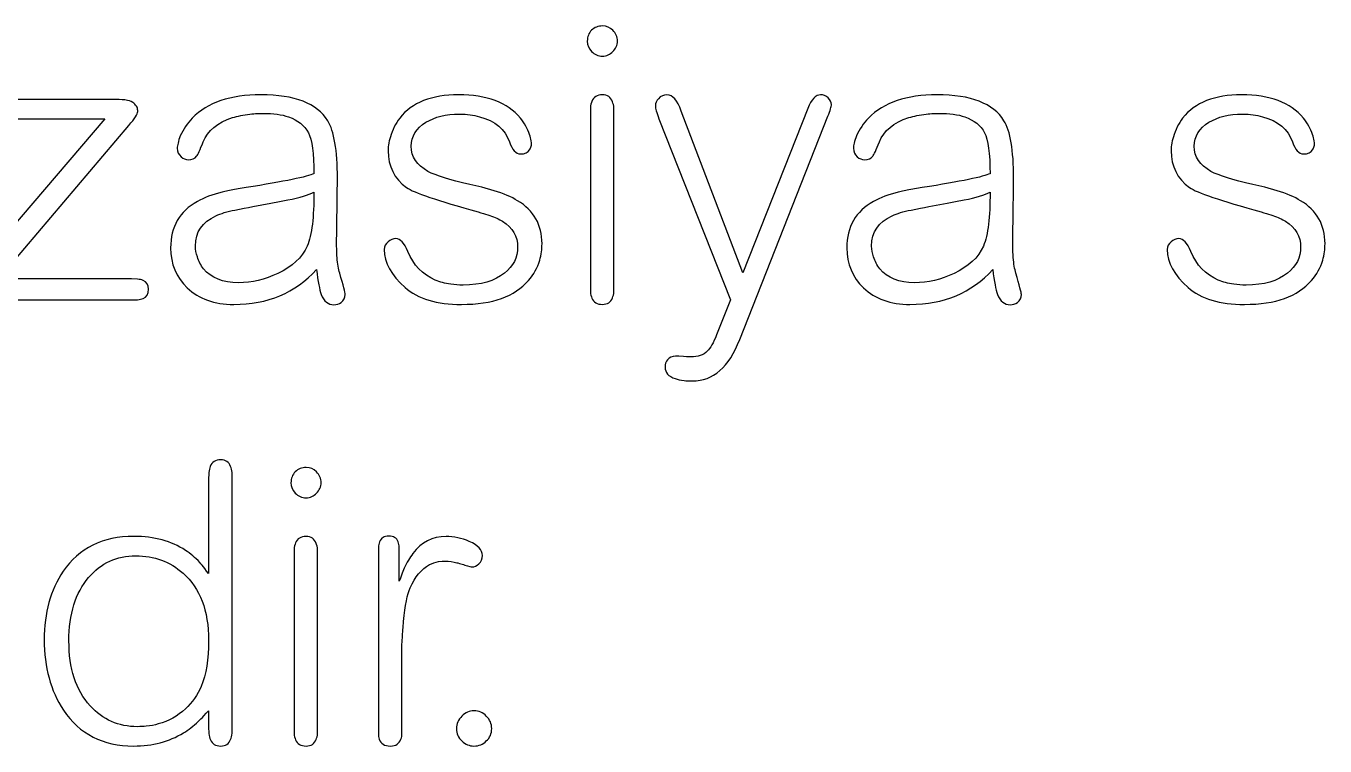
# Model space of a CAD drawing. Header units: centimetres. Extents: x -18.6 to 18.8, y -13 to 11.8.
# Drawn here: x 3.718 to 5.226, y 4.192 to 5.028 of the extents above; entities that cross this region are included whole.
import ezdxf

# ---------------------------------------------------------------- set-up
doc = ezdxf.new("R2010")
doc.units = ezdxf.units.CM
doc.header["$MEASUREMENT"] = 0
doc.layers.add('Layer 1', color=7, linetype='Continuous')

msp = doc.modelspace()

# ---------------------------------------------------------------- linework, layer by layer
at = {"layer": 'Layer 1', "color": 250}
for points, knots in [([(4.40462, 5.01072), (4.40462, 5.00593), (4.40282, 5.00189), (4.39923, 4.9986), (4.39594, 4.99501), (4.3919, 4.99321), (4.38711, 4.99321), (4.38233, 4.99321), (4.37814, 4.99501), (4.37455, 4.9986), (4.37125, 5.00189), (4.36961, 5.00593), (4.36961, 5.01072), (4.36961, 5.0158), (4.37125, 5.01999), (4.37455, 5.02329), (4.37814, 5.02658), (4.38233, 5.02822), (4.38711, 5.02822), (4.3919, 5.02822), (4.39594, 5.02658), (4.39923, 5.02329), (4.40282, 5.01969), (4.40462, 5.01551), (4.40462, 5.01072)], [0, 0, 0, 0, 0.125, 0.125, 0.125, 0.25, 0.25, 0.25, 0.375, 0.375, 0.375, 0.5, 0.5, 0.5, 0.625, 0.625, 0.625, 0.75, 0.75, 0.75, 0.875, 0.875, 0.875, 1, 1, 1, 1]), ([(4.05227, 4.85676), (4.05227, 4.8804), (4.05017, 4.89626), (4.04598, 4.90434), (4.04149, 4.91272), (4.03386, 4.91885), (4.02309, 4.92274), (4.01501, 4.92543), (4.00514, 4.92678), (3.99347, 4.92678), (3.99347, 4.92678), (3.98673, 4.92678), (3.98673, 4.92678), (3.98404, 4.92648), (3.9812, 4.92618), (3.9782, 4.92588), (3.97072, 4.92499), (3.96399, 4.92364), (3.95801, 4.92184), (3.94035, 4.91616), (3.92898, 4.90673), (3.92389, 4.89356), (3.9203, 4.88459), (3.91776, 4.87905), (3.91626, 4.87696), (3.91417, 4.87426), (3.91102, 4.87292), (3.90684, 4.87292), (3.90354, 4.87292), (3.9007, 4.87411), (3.89831, 4.87651), (3.89531, 4.8789), (3.89382, 4.88219), (3.89382, 4.88638), (3.89382, 4.88788), (3.89412, 4.88982), (3.89472, 4.89222), (3.89531, 4.89491), (3.89621, 4.89775), (3.89741, 4.90075), (3.9007, 4.90823), (3.90534, 4.91511), (3.91132, 4.92139), (3.92898, 4.93935), (3.95546, 4.94833), (3.99077, 4.94833), (4.03027, 4.94833), (4.05616, 4.9383), (4.06842, 4.91825), (4.07591, 4.90628), (4.07965, 4.88399), (4.07965, 4.85137), (4.07965, 4.84748), (4.0795, 4.83506), (4.0792, 4.81412), (4.0789, 4.79317), (4.07875, 4.7809), (4.07875, 4.77731), (4.07875, 4.77043), (4.0789, 4.76444), (4.0792, 4.75936), (4.0798, 4.75187), (4.08084, 4.74589), (4.08234, 4.7414), (4.08653, 4.72704), (4.08862, 4.71881), (4.08862, 4.71671), (4.08862, 4.71282), (4.08713, 4.70968), (4.08413, 4.70729), (4.08144, 4.70549), (4.0786, 4.70459), (4.07561, 4.70459), (4.06902, 4.70459), (4.06409, 4.70863), (4.06079, 4.71671), (4.059, 4.7221), (4.0572, 4.73168), (4.05541, 4.74544), (4.03087, 4.71851), (3.99885, 4.70504), (3.95935, 4.70504), (3.93691, 4.70504), (3.91895, 4.71148), (3.90549, 4.72434), (3.89262, 4.73661), (3.88619, 4.75202), (3.88619, 4.77058), (3.88619, 4.79511), (3.89651, 4.81307), (3.91716, 4.82444), (3.92494, 4.82893), (3.93451, 4.83252), (3.94589, 4.83521), (3.95008, 4.83641), (3.95486, 4.83746), (3.96025, 4.83836), (3.96025, 4.83836), (3.96698, 4.8397), (3.96698, 4.8397), (3.96698, 4.8397), (3.97372, 4.8406), (3.97372, 4.8406), (4.0189, 4.84778), (4.04508, 4.85317), (4.05227, 4.85676)], [0, 0, 0, 0, 0.0285714, 0.0285714, 0.0285714, 0.0571429, 0.0571429, 0.0571429, 0.0857143, 0.0857143, 0.0857143, 0.1142857, 0.1142857, 0.1142857, 0.1428571, 0.1428571, 0.1428571, 0.1714286, 0.1714286, 0.1714286, 0.2, 0.2, 0.2, 0.2285714, 0.2285714, 0.2285714, 0.2571429, 0.2571429, 0.2571429, 0.2857143, 0.2857143, 0.2857143, 0.3142857, 0.3142857, 0.3142857, 0.3428571, 0.3428571, 0.3428571, 0.3714286, 0.3714286, 0.3714286, 0.4, 0.4, 0.4, 0.4285714, 0.4285714, 0.4285714, 0.4571429, 0.4571429, 0.4571429, 0.4857143, 0.4857143, 0.4857143, 0.5142857, 0.5142857, 0.5142857, 0.5428571, 0.5428571, 0.5428571, 0.5714286, 0.5714286, 0.5714286, 0.6, 0.6, 0.6, 0.6285714, 0.6285714, 0.6285714, 0.6571429, 0.6571429, 0.6571429, 0.6857143, 0.6857143, 0.6857143, 0.7142857, 0.7142857, 0.7142857, 0.7428571, 0.7428571, 0.7428571, 0.7714286, 0.7714286, 0.7714286, 0.8, 0.8, 0.8, 0.8285714, 0.8285714, 0.8285714, 0.8571429, 0.8571429, 0.8571429, 0.8857143, 0.8857143, 0.8857143, 0.9142857, 0.9142857, 0.9142857, 0.9428571, 0.9428571, 0.9428571, 0.9714286, 0.9714286, 0.9714286, 1, 1, 1, 1]), ([(4.31709, 4.77551), (4.31709, 4.76923), (4.31619, 4.7628), (4.3144, 4.75621), (4.31171, 4.74754), (4.30737, 4.73976), (4.30138, 4.73287), (4.28552, 4.71432), (4.25964, 4.70504), (4.22373, 4.70504), (4.195, 4.70504), (4.17316, 4.71163), (4.1582, 4.72479), (4.14204, 4.73886), (4.13396, 4.75352), (4.13396, 4.76878), (4.13396, 4.77237), (4.13545, 4.77537), (4.13845, 4.77776), (4.14114, 4.78015), (4.14413, 4.78135), (4.14742, 4.78135), (4.15251, 4.78135), (4.15715, 4.77641), (4.16134, 4.76654), (4.16792, 4.75068), (4.17854, 4.73961), (4.19321, 4.73332), (4.19859, 4.73093), (4.20458, 4.72928), (4.21116, 4.72838), (4.21565, 4.72779), (4.22044, 4.72749), (4.22552, 4.72749), (4.24617, 4.72749), (4.26218, 4.73212), (4.27355, 4.7414), (4.28373, 4.74948), (4.28881, 4.75951), (4.28881, 4.77147), (4.28881, 4.78404), (4.28298, 4.79407), (4.27131, 4.80155), (4.26712, 4.80394), (4.26218, 4.80619), (4.2565, 4.80828), (4.2565, 4.80828), (4.24931, 4.81053), (4.24931, 4.81053), (4.24931, 4.81053), (4.24617, 4.81142), (4.24617, 4.81142), (4.24617, 4.81142), (4.24303, 4.81232), (4.24303, 4.81232), (4.19575, 4.82549), (4.16807, 4.83491), (4.15999, 4.8406), (4.14563, 4.85107), (4.13845, 4.86529), (4.13845, 4.88324), (4.13845, 4.88534), (4.1386, 4.88758), (4.1389, 4.88997), (4.13949, 4.89327), (4.14024, 4.89641), (4.14114, 4.8994), (4.14353, 4.90748), (4.14712, 4.91481), (4.15191, 4.92139), (4.16628, 4.93935), (4.18902, 4.94833), (4.22014, 4.94833), (4.25306, 4.94833), (4.27699, 4.93935), (4.29196, 4.92139), (4.29674, 4.91541), (4.30033, 4.90898), (4.30273, 4.90209), (4.30363, 4.8997), (4.30423, 4.89731), (4.30452, 4.89491), (4.30452, 4.89491), (4.30497, 4.89267), (4.30497, 4.89267), (4.30497, 4.89267), (4.30497, 4.88997), (4.30497, 4.88997), (4.30497, 4.88997), (4.30452, 4.88863), (4.30452, 4.88863), (4.30423, 4.88713), (4.30363, 4.88578), (4.30273, 4.88459), (4.30063, 4.8813), (4.29719, 4.87965), (4.29241, 4.87965), (4.28672, 4.87965), (4.28238, 4.88429), (4.27939, 4.89356), (4.2743, 4.90853), (4.26263, 4.91825), (4.24438, 4.92274), (4.23779, 4.92484), (4.23016, 4.92588), (4.22149, 4.92588), (4.20563, 4.92588), (4.19261, 4.92274), (4.18243, 4.91646), (4.17106, 4.90957), (4.16538, 4.9003), (4.16538, 4.88863), (4.16538, 4.87636), (4.17181, 4.86663), (4.18468, 4.85945), (4.19396, 4.85436), (4.21011, 4.84928), (4.23316, 4.84419), (4.23316, 4.84419), (4.24707, 4.84105), (4.24707, 4.84105), (4.24707, 4.84105), (4.26143, 4.83701), (4.26143, 4.83701), (4.27251, 4.83372), (4.28163, 4.82983), (4.28881, 4.82534), (4.30767, 4.81397), (4.31709, 4.79736), (4.31709, 4.77551)], [0, 0, 0, 0, 0.0232558, 0.0232558, 0.0232558, 0.0465116, 0.0465116, 0.0465116, 0.0697674, 0.0697674, 0.0697674, 0.0930233, 0.0930233, 0.0930233, 0.1162791, 0.1162791, 0.1162791, 0.1395349, 0.1395349, 0.1395349, 0.1627907, 0.1627907, 0.1627907, 0.1860465, 0.1860465, 0.1860465, 0.2093023, 0.2093023, 0.2093023, 0.2325581, 0.2325581, 0.2325581, 0.255814, 0.255814, 0.255814, 0.2790698, 0.2790698, 0.2790698, 0.3023256, 0.3023256, 0.3023256, 0.3255814, 0.3255814, 0.3255814, 0.3488372, 0.3488372, 0.3488372, 0.372093, 0.372093, 0.372093, 0.3953488, 0.3953488, 0.3953488, 0.4186047, 0.4186047, 0.4186047, 0.4418605, 0.4418605, 0.4418605, 0.4651163, 0.4651163, 0.4651163, 0.4883721, 0.4883721, 0.4883721, 0.5116279, 0.5116279, 0.5116279, 0.5348837, 0.5348837, 0.5348837, 0.5581395, 0.5581395, 0.5581395, 0.5813953, 0.5813953, 0.5813953, 0.6046512, 0.6046512, 0.6046512, 0.627907, 0.627907, 0.627907, 0.6511628, 0.6511628, 0.6511628, 0.6744186, 0.6744186, 0.6744186, 0.6976744, 0.6976744, 0.6976744, 0.7209302, 0.7209302, 0.7209302, 0.744186, 0.744186, 0.744186, 0.7674419, 0.7674419, 0.7674419, 0.7906977, 0.7906977, 0.7906977, 0.8139535, 0.8139535, 0.8139535, 0.8372093, 0.8372093, 0.8372093, 0.8604651, 0.8604651, 0.8604651, 0.8837209, 0.8837209, 0.8837209, 0.9069767, 0.9069767, 0.9069767, 0.9302326, 0.9302326, 0.9302326, 0.9534884, 0.9534884, 0.9534884, 0.9767442, 0.9767442, 0.9767442, 1, 1, 1, 1]), ([(4.40058, 4.71986), (4.40028, 4.71686), (4.39968, 4.71447), (4.39878, 4.71267), (4.39699, 4.70759), (4.3931, 4.70504), (4.38711, 4.70504), (4.38083, 4.70504), (4.37679, 4.70744), (4.375, 4.71223), (4.3741, 4.71432), (4.3735, 4.71671), (4.3732, 4.71941), (4.3732, 4.71941), (4.3732, 4.93351), (4.3732, 4.93351), (4.3735, 4.93651), (4.3741, 4.9389), (4.375, 4.9407), (4.37679, 4.94578), (4.38083, 4.94833), (4.38711, 4.94833), (4.3931, 4.94833), (4.39699, 4.94563), (4.39878, 4.94025), (4.39968, 4.93845), (4.40028, 4.93606), (4.40058, 4.93306), (4.40058, 4.93306), (4.40058, 4.71986), (4.40058, 4.71986)], [0, 0, 0, 0, 0.1, 0.1, 0.1, 0.2, 0.2, 0.2, 0.3, 0.3, 0.3, 0.4, 0.4, 0.4, 0.5, 0.5, 0.5, 0.6, 0.6, 0.6, 0.7, 0.7, 0.7, 0.8, 0.8, 0.8, 0.9, 0.9, 0.9, 1, 1, 1, 1]), ([(4.62546, 4.93262), (4.62965, 4.94309), (4.63459, 4.94833), (4.64027, 4.94833), (4.64356, 4.94833), (4.64656, 4.94713), (4.64925, 4.94473), (4.65164, 4.94234), (4.65284, 4.9398), (4.65284, 4.9371), (4.65284, 4.93471), (4.65149, 4.93022), (4.6488, 4.92364), (4.6488, 4.92364), (4.54646, 4.6642), (4.54646, 4.6642), (4.53389, 4.63218), (4.51564, 4.61617), (4.4917, 4.61617), (4.48811, 4.61617), (4.48482, 4.61632), (4.48182, 4.61662), (4.47793, 4.61722), (4.47449, 4.61796), (4.4715, 4.61886), (4.46372, 4.62156), (4.45983, 4.62604), (4.45983, 4.63233), (4.45983, 4.63562), (4.46073, 4.63846), (4.46252, 4.64086), (4.46492, 4.64355), (4.46806, 4.6449), (4.47195, 4.6449), (4.47195, 4.6449), (4.47599, 4.6449), (4.47599, 4.6449), (4.47599, 4.6449), (4.48137, 4.64445), (4.48137, 4.64445), (4.48616, 4.64415), (4.48901, 4.644), (4.4899, 4.644), (4.49798, 4.644), (4.50427, 4.64624), (4.50876, 4.65073), (4.51235, 4.65432), (4.51594, 4.66061), (4.51953, 4.66958), (4.51953, 4.66958), (4.53569, 4.71043), (4.53569, 4.71043), (4.53569, 4.71043), (4.45265, 4.9205), (4.45265, 4.9205), (4.44995, 4.92768), (4.44861, 4.93262), (4.44861, 4.93531), (4.44861, 4.9386), (4.44981, 4.94144), (4.4522, 4.94384), (4.45489, 4.94683), (4.45818, 4.94833), (4.46207, 4.94833), (4.46866, 4.94833), (4.47419, 4.94204), (4.47868, 4.92947), (4.47868, 4.92947), (4.55005, 4.74185), (4.55005, 4.74185), (4.55005, 4.74185), (4.62546, 4.93262), (4.62546, 4.93262)], [0, 0, 0, 0, 0.0416667, 0.0416667, 0.0416667, 0.0833333, 0.0833333, 0.0833333, 0.125, 0.125, 0.125, 0.1666667, 0.1666667, 0.1666667, 0.2083333, 0.2083333, 0.2083333, 0.25, 0.25, 0.25, 0.2916667, 0.2916667, 0.2916667, 0.3333333, 0.3333333, 0.3333333, 0.375, 0.375, 0.375, 0.4166667, 0.4166667, 0.4166667, 0.4583333, 0.4583333, 0.4583333, 0.5, 0.5, 0.5, 0.5416667, 0.5416667, 0.5416667, 0.5833333, 0.5833333, 0.5833333, 0.625, 0.625, 0.625, 0.6666667, 0.6666667, 0.6666667, 0.7083333, 0.7083333, 0.7083333, 0.75, 0.75, 0.75, 0.7916667, 0.7916667, 0.7916667, 0.8333333, 0.8333333, 0.8333333, 0.875, 0.875, 0.875, 0.9166667, 0.9166667, 0.9166667, 0.9583333, 0.9583333, 0.9583333, 1, 1, 1, 1]), ([(4.83688, 4.85676), (4.83688, 4.8804), (4.83478, 4.89626), (4.83059, 4.90434), (4.8261, 4.91272), (4.81847, 4.91885), (4.8077, 4.92274), (4.79962, 4.92543), (4.78975, 4.92678), (4.77808, 4.92678), (4.77808, 4.92678), (4.77134, 4.92678), (4.77134, 4.92678), (4.76865, 4.92648), (4.76581, 4.92618), (4.76281, 4.92588), (4.75533, 4.92499), (4.7486, 4.92364), (4.74262, 4.92184), (4.72496, 4.91616), (4.71359, 4.90673), (4.7085, 4.89356), (4.70491, 4.88459), (4.70237, 4.87905), (4.70087, 4.87696), (4.69878, 4.87426), (4.69563, 4.87292), (4.69145, 4.87292), (4.68815, 4.87292), (4.68531, 4.87411), (4.68292, 4.87651), (4.67992, 4.8789), (4.67843, 4.88219), (4.67843, 4.88638), (4.67843, 4.88788), (4.67873, 4.88982), (4.67933, 4.89222), (4.67992, 4.89491), (4.68082, 4.89775), (4.68202, 4.90075), (4.68531, 4.90823), (4.68995, 4.91511), (4.69593, 4.92139), (4.71359, 4.93935), (4.74007, 4.94833), (4.77538, 4.94833), (4.81488, 4.94833), (4.84077, 4.9383), (4.85303, 4.91825), (4.86052, 4.90628), (4.86426, 4.88399), (4.86426, 4.85137), (4.86426, 4.84748), (4.86411, 4.83506), (4.86381, 4.81412), (4.86351, 4.79317), (4.86336, 4.7809), (4.86336, 4.77731), (4.86336, 4.77043), (4.86351, 4.76444), (4.86381, 4.75936), (4.86441, 4.75187), (4.86545, 4.74589), (4.86695, 4.7414), (4.87114, 4.72704), (4.87323, 4.71881), (4.87323, 4.71671), (4.87323, 4.71282), (4.87174, 4.70968), (4.86874, 4.70729), (4.86605, 4.70549), (4.86321, 4.70459), (4.86022, 4.70459), (4.85363, 4.70459), (4.8487, 4.70863), (4.8454, 4.71671), (4.84361, 4.7221), (4.84181, 4.73168), (4.84002, 4.74544), (4.81548, 4.71851), (4.78346, 4.70504), (4.74396, 4.70504), (4.72152, 4.70504), (4.70356, 4.71148), (4.6901, 4.72434), (4.67723, 4.73661), (4.6708, 4.75202), (4.6708, 4.77058), (4.6708, 4.79511), (4.68112, 4.81307), (4.70177, 4.82444), (4.70955, 4.82893), (4.71912, 4.83252), (4.7305, 4.83521), (4.73469, 4.83641), (4.73947, 4.83746), (4.74486, 4.83836), (4.74486, 4.83836), (4.75159, 4.8397), (4.75159, 4.8397), (4.75159, 4.8397), (4.75833, 4.8406), (4.75833, 4.8406), (4.80351, 4.84778), (4.82969, 4.85317), (4.83688, 4.85676)], [0, 0, 0, 0, 0.0285714, 0.0285714, 0.0285714, 0.0571429, 0.0571429, 0.0571429, 0.0857143, 0.0857143, 0.0857143, 0.1142857, 0.1142857, 0.1142857, 0.1428571, 0.1428571, 0.1428571, 0.1714286, 0.1714286, 0.1714286, 0.2, 0.2, 0.2, 0.2285714, 0.2285714, 0.2285714, 0.2571429, 0.2571429, 0.2571429, 0.2857143, 0.2857143, 0.2857143, 0.3142857, 0.3142857, 0.3142857, 0.3428571, 0.3428571, 0.3428571, 0.3714286, 0.3714286, 0.3714286, 0.4, 0.4, 0.4, 0.4285714, 0.4285714, 0.4285714, 0.4571429, 0.4571429, 0.4571429, 0.4857143, 0.4857143, 0.4857143, 0.5142857, 0.5142857, 0.5142857, 0.5428571, 0.5428571, 0.5428571, 0.5714286, 0.5714286, 0.5714286, 0.6, 0.6, 0.6, 0.6285714, 0.6285714, 0.6285714, 0.6571429, 0.6571429, 0.6571429, 0.6857143, 0.6857143, 0.6857143, 0.7142857, 0.7142857, 0.7142857, 0.7428571, 0.7428571, 0.7428571, 0.7714286, 0.7714286, 0.7714286, 0.8, 0.8, 0.8, 0.8285714, 0.8285714, 0.8285714, 0.8571429, 0.8571429, 0.8571429, 0.8857143, 0.8857143, 0.8857143, 0.9142857, 0.9142857, 0.9142857, 0.9428571, 0.9428571, 0.9428571, 0.9714286, 0.9714286, 0.9714286, 1, 1, 1, 1]), ([(5.22559, 4.77551), (5.22559, 4.76923), (5.22469, 4.7628), (5.2229, 4.75621), (5.22021, 4.74754), (5.21587, 4.73976), (5.20988, 4.73287), (5.19402, 4.71432), (5.16814, 4.70504), (5.13223, 4.70504), (5.1035, 4.70504), (5.08166, 4.71163), (5.0667, 4.72479), (5.05054, 4.73886), (5.04246, 4.75352), (5.04246, 4.76878), (5.04246, 4.77237), (5.04395, 4.77537), (5.04695, 4.77776), (5.04964, 4.78015), (5.05263, 4.78135), (5.05592, 4.78135), (5.06101, 4.78135), (5.06565, 4.77641), (5.06984, 4.76654), (5.07642, 4.75068), (5.08704, 4.73961), (5.10171, 4.73332), (5.10709, 4.73093), (5.11308, 4.72928), (5.11966, 4.72838), (5.12415, 4.72779), (5.12894, 4.72749), (5.13402, 4.72749), (5.15467, 4.72749), (5.17068, 4.73212), (5.18205, 4.7414), (5.19223, 4.74948), (5.19731, 4.75951), (5.19731, 4.77147), (5.19731, 4.78404), (5.19148, 4.79407), (5.17981, 4.80155), (5.17562, 4.80394), (5.17068, 4.80619), (5.165, 4.80828), (5.165, 4.80828), (5.15781, 4.81053), (5.15781, 4.81053), (5.15781, 4.81053), (5.15467, 4.81142), (5.15467, 4.81142), (5.15467, 4.81142), (5.15153, 4.81232), (5.15153, 4.81232), (5.10425, 4.82549), (5.07657, 4.83491), (5.06849, 4.8406), (5.05413, 4.85107), (5.04695, 4.86529), (5.04695, 4.88324), (5.04695, 4.88534), (5.0471, 4.88758), (5.0474, 4.88997), (5.04799, 4.89327), (5.04874, 4.89641), (5.04964, 4.8994), (5.05203, 4.90748), (5.05562, 4.91481), (5.06041, 4.92139), (5.07478, 4.93935), (5.09752, 4.94833), (5.12864, 4.94833), (5.16156, 4.94833), (5.18549, 4.93935), (5.20046, 4.92139), (5.20524, 4.91541), (5.20883, 4.90898), (5.21123, 4.90209), (5.21213, 4.8997), (5.21273, 4.89731), (5.21302, 4.89491), (5.21302, 4.89491), (5.21347, 4.89267), (5.21347, 4.89267), (5.21347, 4.89267), (5.21347, 4.88997), (5.21347, 4.88997), (5.21347, 4.88997), (5.21302, 4.88863), (5.21302, 4.88863), (5.21273, 4.88713), (5.21213, 4.88578), (5.21123, 4.88459), (5.20913, 4.8813), (5.20569, 4.87965), (5.20091, 4.87965), (5.19522, 4.87965), (5.19088, 4.88429), (5.18789, 4.89356), (5.1828, 4.90853), (5.17113, 4.91825), (5.15288, 4.92274), (5.14629, 4.92484), (5.13866, 4.92588), (5.12999, 4.92588), (5.11413, 4.92588), (5.10111, 4.92274), (5.09093, 4.91646), (5.07956, 4.90957), (5.07388, 4.9003), (5.07388, 4.88863), (5.07388, 4.87636), (5.08031, 4.86663), (5.09318, 4.85945), (5.10246, 4.85436), (5.11861, 4.84928), (5.14166, 4.84419), (5.14166, 4.84419), (5.15557, 4.84105), (5.15557, 4.84105), (5.15557, 4.84105), (5.16993, 4.83701), (5.16993, 4.83701), (5.18101, 4.83372), (5.19013, 4.82983), (5.19731, 4.82534), (5.21617, 4.81397), (5.22559, 4.79736), (5.22559, 4.77551)], [0, 0, 0, 0, 0.0232558, 0.0232558, 0.0232558, 0.0465116, 0.0465116, 0.0465116, 0.0697674, 0.0697674, 0.0697674, 0.0930233, 0.0930233, 0.0930233, 0.1162791, 0.1162791, 0.1162791, 0.1395349, 0.1395349, 0.1395349, 0.1627907, 0.1627907, 0.1627907, 0.1860465, 0.1860465, 0.1860465, 0.2093023, 0.2093023, 0.2093023, 0.2325581, 0.2325581, 0.2325581, 0.255814, 0.255814, 0.255814, 0.2790698, 0.2790698, 0.2790698, 0.3023256, 0.3023256, 0.3023256, 0.3255814, 0.3255814, 0.3255814, 0.3488372, 0.3488372, 0.3488372, 0.372093, 0.372093, 0.372093, 0.3953488, 0.3953488, 0.3953488, 0.4186047, 0.4186047, 0.4186047, 0.4418605, 0.4418605, 0.4418605, 0.4651163, 0.4651163, 0.4651163, 0.4883721, 0.4883721, 0.4883721, 0.5116279, 0.5116279, 0.5116279, 0.5348837, 0.5348837, 0.5348837, 0.5581395, 0.5581395, 0.5581395, 0.5813953, 0.5813953, 0.5813953, 0.6046512, 0.6046512, 0.6046512, 0.627907, 0.627907, 0.627907, 0.6511628, 0.6511628, 0.6511628, 0.6744186, 0.6744186, 0.6744186, 0.6976744, 0.6976744, 0.6976744, 0.7209302, 0.7209302, 0.7209302, 0.744186, 0.744186, 0.744186, 0.7674419, 0.7674419, 0.7674419, 0.7906977, 0.7906977, 0.7906977, 0.8139535, 0.8139535, 0.8139535, 0.8372093, 0.8372093, 0.8372093, 0.8604651, 0.8604651, 0.8604651, 0.8837209, 0.8837209, 0.8837209, 0.9069767, 0.9069767, 0.9069767, 0.9302326, 0.9302326, 0.9302326, 0.9534884, 0.9534884, 0.9534884, 0.9767442, 0.9767442, 0.9767442, 1, 1, 1, 1]), ([(3.66625, 4.9205), (3.66385, 4.9208), (3.66191, 4.92124), (3.66041, 4.92184), (3.65622, 4.92334), (3.65413, 4.92663), (3.65413, 4.93172), (3.65413, 4.93681), (3.65622, 4.9401), (3.66041, 4.94159), (3.66191, 4.94219), (3.66385, 4.94264), (3.66625, 4.94294), (3.66625, 4.94294), (3.82245, 4.94294), (3.82245, 4.94294), (3.83352, 4.94294), (3.84055, 4.94144), (3.84355, 4.93845), (3.84504, 4.93725), (3.84624, 4.93576), (3.84714, 4.93396), (3.84774, 4.93217), (3.84803, 4.93052), (3.84803, 4.92902), (3.84803, 4.92603), (3.84459, 4.92065), (3.83771, 4.91287), (3.83771, 4.91287), (3.68644, 4.73467), (3.68644, 4.73467), (3.68644, 4.73467), (3.84085, 4.73467), (3.84085, 4.73467), (3.84085, 4.73467), (3.84759, 4.73422), (3.84759, 4.73422), (3.85028, 4.73422), (3.85252, 4.73377), (3.85432, 4.73287), (3.85851, 4.73108), (3.8606, 4.72764), (3.8606, 4.72255), (3.8606, 4.71716), (3.85851, 4.71357), (3.85432, 4.71178), (3.85252, 4.71118), (3.85028, 4.71073), (3.84759, 4.71043), (3.84759, 4.71043), (3.6658, 4.71043), (3.6658, 4.71043), (3.6658, 4.71043), (3.66176, 4.71088), (3.66176, 4.71088), (3.65877, 4.71088), (3.65622, 4.71133), (3.65413, 4.71223), (3.64904, 4.71432), (3.6465, 4.71851), (3.6465, 4.72479), (3.6465, 4.72779), (3.64964, 4.73302), (3.65592, 4.7405), (3.65592, 4.7405), (3.80988, 4.9205), (3.80988, 4.9205), (3.80988, 4.9205), (3.66625, 4.9205), (3.66625, 4.9205)], [0, 0, 0, 0, 0.0434783, 0.0434783, 0.0434783, 0.0869565, 0.0869565, 0.0869565, 0.1304348, 0.1304348, 0.1304348, 0.173913, 0.173913, 0.173913, 0.2173913, 0.2173913, 0.2173913, 0.2608696, 0.2608696, 0.2608696, 0.3043478, 0.3043478, 0.3043478, 0.3478261, 0.3478261, 0.3478261, 0.3913043, 0.3913043, 0.3913043, 0.4347826, 0.4347826, 0.4347826, 0.4782609, 0.4782609, 0.4782609, 0.5217391, 0.5217391, 0.5217391, 0.5652174, 0.5652174, 0.5652174, 0.6086957, 0.6086957, 0.6086957, 0.6521739, 0.6521739, 0.6521739, 0.6956522, 0.6956522, 0.6956522, 0.7391304, 0.7391304, 0.7391304, 0.7826087, 0.7826087, 0.7826087, 0.826087, 0.826087, 0.826087, 0.8695652, 0.8695652, 0.8695652, 0.9130435, 0.9130435, 0.9130435, 0.9565217, 0.9565217, 0.9565217, 1, 1, 1, 1]), ([(4.05227, 4.83521), (4.04628, 4.83222), (4.03626, 4.82923), (4.02219, 4.82624), (4.02219, 4.82624), (4.01232, 4.82444), (4.01232, 4.82444), (4.01232, 4.82444), (4.00244, 4.82264), (4.00244, 4.82264), (4.00244, 4.82264), (3.98135, 4.81861), (3.98135, 4.81861), (3.98135, 4.81861), (3.97641, 4.81771), (3.97641, 4.81771), (3.97641, 4.81771), (3.97147, 4.81681), (3.97147, 4.81681), (3.97147, 4.81681), (3.9607, 4.81457), (3.9607, 4.81457), (3.95172, 4.81277), (3.94439, 4.81053), (3.9387, 4.80783), (3.92284, 4.80065), (3.91491, 4.78898), (3.91491, 4.77282), (3.91491, 4.76863), (3.91566, 4.76444), (3.91716, 4.76025), (3.91866, 4.75517), (3.92105, 4.75053), (3.92434, 4.74634), (3.93332, 4.73557), (3.94678, 4.73018), (3.96474, 4.73018), (3.9803, 4.73018), (3.99556, 4.73377), (4.01052, 4.74095), (4.02728, 4.74873), (4.03865, 4.75936), (4.04464, 4.77282), (4.05002, 4.78569), (4.05256, 4.80649), (4.05227, 4.83521)], [0, 0, 0, 0, 0.0666667, 0.0666667, 0.0666667, 0.1333333, 0.1333333, 0.1333333, 0.2, 0.2, 0.2, 0.2666667, 0.2666667, 0.2666667, 0.3333333, 0.3333333, 0.3333333, 0.4, 0.4, 0.4, 0.4666667, 0.4666667, 0.4666667, 0.5333333, 0.5333333, 0.5333333, 0.6, 0.6, 0.6, 0.6666667, 0.6666667, 0.6666667, 0.7333333, 0.7333333, 0.7333333, 0.8, 0.8, 0.8, 0.8666667, 0.8666667, 0.8666667, 0.9333333, 0.9333333, 0.9333333, 1, 1, 1, 1]), ([(4.83688, 4.83521), (4.83089, 4.83222), (4.82087, 4.82923), (4.8068, 4.82624), (4.8068, 4.82624), (4.79693, 4.82444), (4.79693, 4.82444), (4.79693, 4.82444), (4.78705, 4.82264), (4.78705, 4.82264), (4.78705, 4.82264), (4.76596, 4.81861), (4.76596, 4.81861), (4.76596, 4.81861), (4.76102, 4.81771), (4.76102, 4.81771), (4.76102, 4.81771), (4.75608, 4.81681), (4.75608, 4.81681), (4.75608, 4.81681), (4.74531, 4.81457), (4.74531, 4.81457), (4.73633, 4.81277), (4.729, 4.81053), (4.72331, 4.80783), (4.70745, 4.80065), (4.69952, 4.78898), (4.69952, 4.77282), (4.69952, 4.76863), (4.70027, 4.76444), (4.70177, 4.76025), (4.70327, 4.75517), (4.70566, 4.75053), (4.70895, 4.74634), (4.71793, 4.73557), (4.73139, 4.73018), (4.74935, 4.73018), (4.76491, 4.73018), (4.78017, 4.73377), (4.79513, 4.74095), (4.81189, 4.74873), (4.82326, 4.75936), (4.82925, 4.77282), (4.83463, 4.78569), (4.83717, 4.80649), (4.83688, 4.83521)], [0, 0, 0, 0, 0.0666667, 0.0666667, 0.0666667, 0.1333333, 0.1333333, 0.1333333, 0.2, 0.2, 0.2, 0.2666667, 0.2666667, 0.2666667, 0.3333333, 0.3333333, 0.3333333, 0.4, 0.4, 0.4, 0.4666667, 0.4666667, 0.4666667, 0.5333333, 0.5333333, 0.5333333, 0.6, 0.6, 0.6, 0.6666667, 0.6666667, 0.6666667, 0.7333333, 0.7333333, 0.7333333, 0.8, 0.8, 0.8, 0.8666667, 0.8666667, 0.8666667, 0.9333333, 0.9333333, 0.9333333, 1, 1, 1, 1]), ([(3.93018, 4.50216), (3.93018, 4.50545), (3.93033, 4.50799), (3.93063, 4.50979), (3.93093, 4.51278), (3.93138, 4.51517), (3.93198, 4.51697), (3.93407, 4.52206), (3.93811, 4.5246), (3.9441, 4.5246), (3.95008, 4.5246), (3.95397, 4.52206), (3.95577, 4.51697), (3.95666, 4.51517), (3.95726, 4.51278), (3.95756, 4.50979), (3.95756, 4.50979), (3.95756, 4.20726), (3.95756, 4.20726), (3.95726, 4.20426), (3.95666, 4.20187), (3.95577, 4.20007), (3.95397, 4.19499), (3.95008, 4.19244), (3.9441, 4.19244), (3.93811, 4.19244), (3.93422, 4.19484), (3.93243, 4.19963), (3.93153, 4.20172), (3.93093, 4.20411), (3.93063, 4.20681), (3.93063, 4.20681), (3.93018, 4.21489), (3.93018, 4.21489), (3.93018, 4.21489), (3.93018, 4.23329), (3.93018, 4.23329), (3.93018, 4.23329), (3.92749, 4.2306), (3.92749, 4.2306), (3.92749, 4.2306), (3.92479, 4.22745), (3.92479, 4.22745), (3.9224, 4.22506), (3.92016, 4.22282), (3.91806, 4.22072), (3.91268, 4.21563), (3.90699, 4.2113), (3.901, 4.2077), (3.88455, 4.19753), (3.86525, 4.19244), (3.8431, 4.19244), (3.80749, 4.19244), (3.78041, 4.20636), (3.76186, 4.23419), (3.7469, 4.25663), (3.73942, 4.28386), (3.73942, 4.31588), (3.73942, 4.347), (3.74675, 4.37348), (3.76141, 4.39533), (3.77996, 4.42226), (3.80734, 4.43573), (3.84355, 4.43573), (3.86719, 4.43573), (3.88709, 4.43034), (3.90325, 4.41957), (3.90923, 4.41568), (3.91477, 4.41104), (3.91986, 4.40565), (3.92165, 4.40356), (3.9236, 4.40116), (3.92569, 4.39847), (3.92569, 4.39847), (3.92794, 4.39533), (3.92794, 4.39533), (3.92794, 4.39533), (3.93018, 4.39264), (3.93018, 4.39264), (3.93018, 4.39264), (3.93018, 4.50216), (3.93018, 4.50216)], [0, 0, 0, 0, 0.037037, 0.037037, 0.037037, 0.0740741, 0.0740741, 0.0740741, 0.1111111, 0.1111111, 0.1111111, 0.1481481, 0.1481481, 0.1481481, 0.1851852, 0.1851852, 0.1851852, 0.2222222, 0.2222222, 0.2222222, 0.2592593, 0.2592593, 0.2592593, 0.2962963, 0.2962963, 0.2962963, 0.3333333, 0.3333333, 0.3333333, 0.3703704, 0.3703704, 0.3703704, 0.4074074, 0.4074074, 0.4074074, 0.4444444, 0.4444444, 0.4444444, 0.4814815, 0.4814815, 0.4814815, 0.5185185, 0.5185185, 0.5185185, 0.5555556, 0.5555556, 0.5555556, 0.5925926, 0.5925926, 0.5925926, 0.6296296, 0.6296296, 0.6296296, 0.6666667, 0.6666667, 0.6666667, 0.7037037, 0.7037037, 0.7037037, 0.7407407, 0.7407407, 0.7407407, 0.7777778, 0.7777778, 0.7777778, 0.8148148, 0.8148148, 0.8148148, 0.8518519, 0.8518519, 0.8518519, 0.8888889, 0.8888889, 0.8888889, 0.9259259, 0.9259259, 0.9259259, 0.962963, 0.962963, 0.962963, 1, 1, 1, 1]), ([(4.0608, 4.49812), (4.0608, 4.49333), (4.059, 4.48929), (4.05541, 4.486), (4.05212, 4.48241), (4.04808, 4.48061), (4.04329, 4.48061), (4.03851, 4.48061), (4.03432, 4.48241), (4.03073, 4.486), (4.02743, 4.48929), (4.02579, 4.49333), (4.02579, 4.49812), (4.02579, 4.5032), (4.02743, 4.50739), (4.03073, 4.51069), (4.03432, 4.51398), (4.03851, 4.51562), (4.04329, 4.51562), (4.04808, 4.51562), (4.05212, 4.51398), (4.05541, 4.51069), (4.059, 4.50709), (4.0608, 4.50291), (4.0608, 4.49812)], [0, 0, 0, 0, 0.125, 0.125, 0.125, 0.25, 0.25, 0.25, 0.375, 0.375, 0.375, 0.5, 0.5, 0.5, 0.625, 0.625, 0.625, 0.75, 0.75, 0.75, 0.875, 0.875, 0.875, 1, 1, 1, 1]), ([(4.05676, 4.20726), (4.05646, 4.20426), (4.05586, 4.20187), (4.05496, 4.20007), (4.05317, 4.19499), (4.04928, 4.19244), (4.04329, 4.19244), (4.03701, 4.19244), (4.03297, 4.19484), (4.03118, 4.19963), (4.03028, 4.20172), (4.02968, 4.20411), (4.02938, 4.20681), (4.02938, 4.20681), (4.02938, 4.42091), (4.02938, 4.42091), (4.02968, 4.42391), (4.03028, 4.4263), (4.03118, 4.4281), (4.03297, 4.43318), (4.03701, 4.43573), (4.04329, 4.43573), (4.04928, 4.43573), (4.05317, 4.43303), (4.05496, 4.42765), (4.05586, 4.42585), (4.05646, 4.42346), (4.05676, 4.42046), (4.05676, 4.42046), (4.05676, 4.20726), (4.05676, 4.20726)], [0, 0, 0, 0, 0.1, 0.1, 0.1, 0.2, 0.2, 0.2, 0.3, 0.3, 0.3, 0.4, 0.4, 0.4, 0.5, 0.5, 0.5, 0.6, 0.6, 0.6, 0.7, 0.7, 0.7, 0.8, 0.8, 0.8, 0.9, 0.9, 0.9, 1, 1, 1, 1]), ([(4.15461, 4.2077), (4.15461, 4.20471), (4.15416, 4.20232), (4.15326, 4.20052), (4.15147, 4.19514), (4.14743, 4.19244), (4.14115, 4.19244), (4.13426, 4.19244), (4.12992, 4.19514), (4.12813, 4.20052), (4.12753, 4.20232), (4.12723, 4.20471), (4.12723, 4.2077), (4.12723, 4.2077), (4.12723, 4.42271), (4.12723, 4.42271), (4.12753, 4.4254), (4.12798, 4.42765), (4.12858, 4.42944), (4.13037, 4.43393), (4.13396, 4.43617), (4.13935, 4.43617), (4.14474, 4.43617), (4.14833, 4.43393), (4.15012, 4.42944), (4.15072, 4.42765), (4.15117, 4.4254), (4.15147, 4.42271), (4.15147, 4.42271), (4.15147, 4.38366), (4.15147, 4.38366), (4.15147, 4.38366), (4.15282, 4.38725), (4.15282, 4.38725), (4.15282, 4.38725), (4.15416, 4.39084), (4.15416, 4.39084), (4.15506, 4.39383), (4.15611, 4.39653), (4.1573, 4.39892), (4.1603, 4.4055), (4.16359, 4.41119), (4.16718, 4.41598), (4.17705, 4.42914), (4.18992, 4.43573), (4.20578, 4.43573), (4.21476, 4.43573), (4.22374, 4.43378), (4.23271, 4.42989), (4.24289, 4.4254), (4.24797, 4.42002), (4.24797, 4.41373), (4.24797, 4.40984), (4.24663, 4.40655), (4.24393, 4.40386), (4.24124, 4.40146), (4.23855, 4.40027), (4.23586, 4.40027), (4.23526, 4.40027), (4.23241, 4.40101), (4.22733, 4.40251), (4.22523, 4.40311), (4.22329, 4.40371), (4.22149, 4.40431), (4.2197, 4.4049), (4.21865, 4.4052), (4.21835, 4.4052), (4.21386, 4.4064), (4.20937, 4.407), (4.20488, 4.407), (4.20488, 4.407), (4.20129, 4.407), (4.20129, 4.407), (4.20129, 4.407), (4.1968, 4.40655), (4.1968, 4.40655), (4.19321, 4.40565), (4.18977, 4.40446), (4.18648, 4.40296), (4.1772, 4.39787), (4.16972, 4.38889), (4.16404, 4.37603), (4.16075, 4.36885), (4.1582, 4.35583), (4.15641, 4.33698), (4.15581, 4.33069), (4.15536, 4.32426), (4.15506, 4.31768), (4.15476, 4.31528), (4.15461, 4.31304), (4.15461, 4.31094), (4.15461, 4.31094), (4.15461, 4.2077), (4.15461, 4.2077)], [0, 0, 0, 0, 0.0322581, 0.0322581, 0.0322581, 0.0645161, 0.0645161, 0.0645161, 0.0967742, 0.0967742, 0.0967742, 0.1290323, 0.1290323, 0.1290323, 0.1612903, 0.1612903, 0.1612903, 0.1935484, 0.1935484, 0.1935484, 0.2258065, 0.2258065, 0.2258065, 0.2580645, 0.2580645, 0.2580645, 0.2903226, 0.2903226, 0.2903226, 0.3225806, 0.3225806, 0.3225806, 0.3548387, 0.3548387, 0.3548387, 0.3870968, 0.3870968, 0.3870968, 0.4193548, 0.4193548, 0.4193548, 0.4516129, 0.4516129, 0.4516129, 0.483871, 0.483871, 0.483871, 0.516129, 0.516129, 0.516129, 0.5483871, 0.5483871, 0.5483871, 0.5806452, 0.5806452, 0.5806452, 0.6129032, 0.6129032, 0.6129032, 0.6451613, 0.6451613, 0.6451613, 0.6774194, 0.6774194, 0.6774194, 0.7096774, 0.7096774, 0.7096774, 0.7419355, 0.7419355, 0.7419355, 0.7741935, 0.7741935, 0.7741935, 0.8064516, 0.8064516, 0.8064516, 0.8387097, 0.8387097, 0.8387097, 0.8709677, 0.8709677, 0.8709677, 0.9032258, 0.9032258, 0.9032258, 0.9354839, 0.9354839, 0.9354839, 0.9677419, 0.9677419, 0.9677419, 1, 1, 1, 1]), ([(3.76814, 4.31453), (3.76814, 4.28251), (3.77637, 4.25738), (3.79283, 4.23913), (3.80749, 4.22297), (3.82575, 4.21489), (3.84759, 4.21489), (3.85118, 4.21489), (3.85462, 4.21504), (3.85791, 4.21534), (3.8627, 4.21593), (3.86734, 4.21683), (3.87183, 4.21803), (3.8838, 4.22132), (3.89427, 4.22716), (3.90325, 4.23553), (3.91133, 4.24302), (3.91746, 4.25169), (3.92165, 4.26157), (3.92734, 4.27533), (3.93018, 4.29314), (3.93018, 4.31498), (3.93018, 4.34969), (3.92031, 4.37573), (3.90056, 4.39308), (3.88529, 4.40655), (3.86704, 4.41328), (3.8458, 4.41328), (3.82365, 4.41328), (3.8054, 4.4049), (3.79103, 4.38815), (3.77577, 4.37019), (3.76814, 4.34565), (3.76814, 4.31453)], [0, 0, 0, 0, 0.0909091, 0.0909091, 0.0909091, 0.1818182, 0.1818182, 0.1818182, 0.2727273, 0.2727273, 0.2727273, 0.3636364, 0.3636364, 0.3636364, 0.4545455, 0.4545455, 0.4545455, 0.5454545, 0.5454545, 0.5454545, 0.6363636, 0.6363636, 0.6363636, 0.7272727, 0.7272727, 0.7272727, 0.8181818, 0.8181818, 0.8181818, 0.9090909, 0.9090909, 0.9090909, 1, 1, 1, 1]), ([(4.25875, 4.21264), (4.25875, 4.20696), (4.25665, 4.20217), (4.25246, 4.19828), (4.24857, 4.19439), (4.24379, 4.19244), (4.2381, 4.19244), (4.23271, 4.19244), (4.22808, 4.19439), (4.22419, 4.19828), (4.22, 4.20217), (4.2179, 4.20696), (4.2179, 4.21264), (4.2179, 4.21833), (4.22, 4.22312), (4.22419, 4.22701), (4.22808, 4.2312), (4.23271, 4.23329), (4.2381, 4.23329), (4.24379, 4.23329), (4.24857, 4.2312), (4.25246, 4.22701), (4.25665, 4.22312), (4.25875, 4.21833), (4.25875, 4.21264)], [0, 0, 0, 0, 0.125, 0.125, 0.125, 0.25, 0.25, 0.25, 0.375, 0.375, 0.375, 0.5, 0.5, 0.5, 0.625, 0.625, 0.625, 0.75, 0.75, 0.75, 0.875, 0.875, 0.875, 1, 1, 1, 1])]:
    msp.add_open_spline(points, degree=3, knots=knots, dxfattribs=at)

doc.saveas('drawing.dxf')
